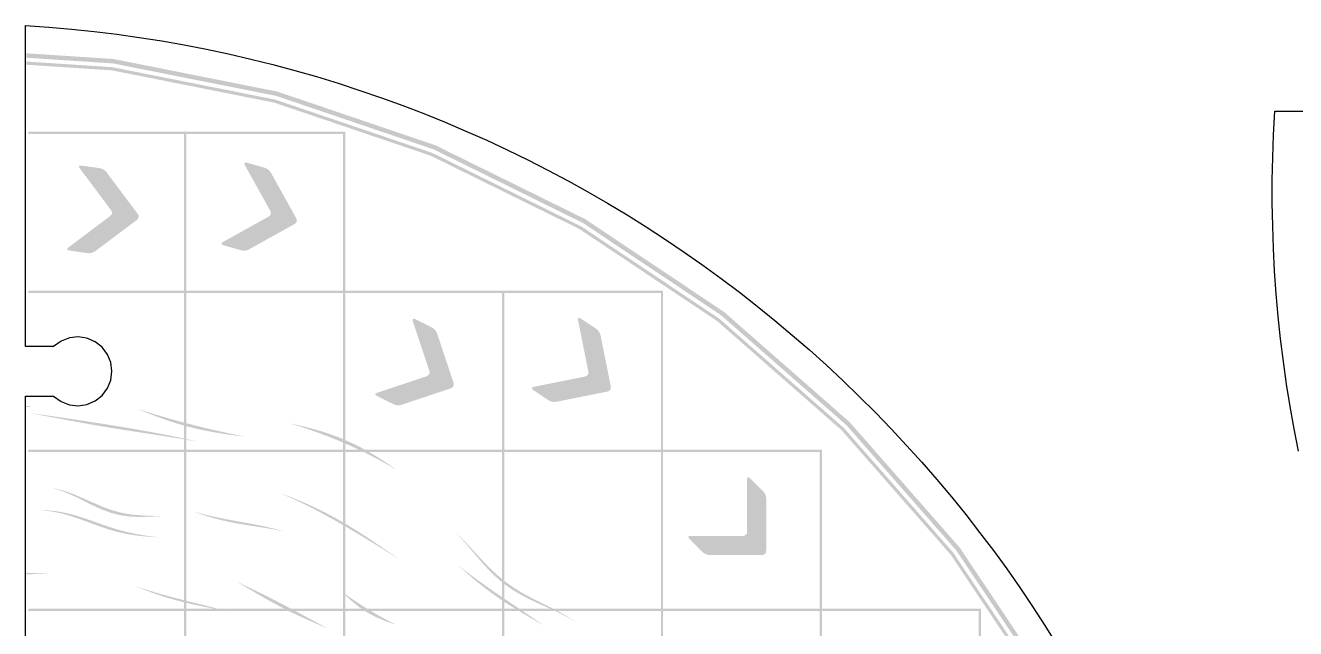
# Model space of a CAD drawing. Header units: millimetres. Extents: x 6 to 591, y 62 to 394.
# Drawn here: x 19.4 to 219.2, y 299.3 to 394.1 of the extents above; entities that cross this region are included whole.
import ezdxf

# ---------------------------------------------------------------- set-up
doc = ezdxf.new("R2010")
doc.units = ezdxf.units.MM
doc.layers.add('CUT', color=1, linetype='Continuous')
doc.layers.add('RASTER', color=7, linetype='Continuous')

msp = doc.modelspace()

# ---------------------------------------------------------------- hatches: boundary and pattern name
at = {"layer": 'RASTER'}
h = msp.add_hatch(color=7, dxfattribs=at)
h.paths.add_polyline_path([(207.842, 189.74), (207.023, 177.24), (19.5, 177.24), (19.5, 389.763), (33.215, 388.864), (58.982, 383.739), (83.859, 375.294), (107.421, 363.674), (129.265, 349.079), (149.017, 331.757), (166.339, 312.005), (180.935, 290.161), (192.554, 266.599), (200.999, 241.722), (206.124, 215.955)])
h.paths.add_polyline_path([(207.142, 189.74), (205.43, 215.864), (200.323, 241.54), (191.907, 266.331), (180.328, 289.811), (165.784, 311.579), (148.522, 331.262), (128.839, 348.523), (107.071, 363.068), (83.591, 374.647), (58.801, 383.062), (33.124, 388.17), (19.5, 389.063), (19.5, 177.24), (206.323, 177.24)])
h = msp.add_hatch(color=7, dxfattribs=at)
h.paths.add_polyline_path([(206.542, 189.74), (205.723, 177.24), (19.5, 177.24), (19.5, 388.463), (33.046, 387.575), (58.645, 382.483), (83.362, 374.093), (106.771, 362.549), (128.474, 348.047), (148.098, 330.838), (165.308, 311.213), (179.809, 289.511), (191.353, 266.101), (199.743, 241.385), (204.835, 215.785)])
h.paths.add_polyline_path([(206.042, 189.74), (204.34, 215.72), (199.26, 241.256), (190.891, 265.91), (179.376, 289.261), (164.911, 310.909), (147.744, 330.484), (128.169, 347.651), (106.521, 362.116), (83.17, 373.631), (58.516, 382), (32.98, 387.079), (19.5, 387.963), (19.5, 177.24), (205.223, 177.24)])
for points in [[(19.825, 377.415), (44.675, 377.415), (44.675, 377.065), (19.825, 377.065)], [(44.325, 377.415), (69.675, 377.415), (69.675, 377.065), (44.325, 377.065)], [(44.325, 377.065), (44.675, 377.065), (44.675, 352.415), (44.325, 352.415)], [(69.325, 377.065), (69.675, 377.065), (69.675, 352.415), (69.325, 352.415)], [(27.96, 371.6), (27.866, 371.739), (27.809, 371.856), (27.79, 371.95), (27.808, 372.023), (27.863, 372.074), (27.956, 372.103), (28.085, 372.109), (28.252, 372.094), (30.975, 371.705), (31.156, 371.671), (31.328, 371.621), (31.49, 371.556), (31.644, 371.475), (31.789, 371.379), (31.924, 371.268), (32.05, 371.141), (32.167, 370.999), (36.995, 364.562), (37.091, 364.414), (37.154, 364.271), (37.185, 364.133), (37.182, 363.999), (37.147, 363.871), (37.079, 363.746), (36.978, 363.627), (36.845, 363.512), (30.408, 358.684), (30.256, 358.581), (30.099, 358.494), (29.938, 358.425), (29.772, 358.373), (29.602, 358.339), (29.428, 358.322), (29.249, 358.323), (29.066, 358.34), (26.343, 358.729), (26.179, 358.761), (26.056, 358.804), (25.975, 358.857), (25.936, 358.921), (25.939, 358.996), (25.985, 359.082), (26.072, 359.178), (26.201, 359.285), (32.637, 364.113), (32.771, 364.228), (32.872, 364.347), (32.94, 364.472), (32.975, 364.6), (32.977, 364.734), (32.947, 364.872), (32.884, 365.015), (32.787, 365.163)], [(53.93, 372.085), (53.856, 372.236), (53.816, 372.359), (53.81, 372.456), (53.837, 372.526), (53.899, 372.568), (53.994, 372.584), (54.124, 372.573), (54.287, 372.535), (56.931, 371.779), (57.106, 371.721), (57.27, 371.648), (57.422, 371.562), (57.563, 371.461), (57.693, 371.346), (57.812, 371.218), (57.92, 371.075), (58.017, 370.918), (61.924, 363.884), (61.999, 363.725), (62.043, 363.575), (62.054, 363.434), (62.033, 363.302), (61.981, 363.179), (61.897, 363.065), (61.781, 362.96), (61.633, 362.865), (54.599, 358.957), (54.434, 358.875), (54.267, 358.811), (54.098, 358.764), (53.927, 358.735), (53.754, 358.725), (53.579, 358.732), (53.402, 358.756), (53.223, 358.799), (50.578, 359.554), (50.42, 359.608), (50.304, 359.667), (50.231, 359.731), (50.201, 359.8), (50.215, 359.874), (50.271, 359.952), (50.37, 360.036), (50.513, 360.125), (57.546, 364.032), (57.694, 364.128), (57.81, 364.232), (57.895, 364.346), (57.947, 364.469), (57.967, 364.601), (57.956, 364.742), (57.913, 364.893), (57.838, 365.052)], [(19.825, 352.415), (44.675, 352.415), (44.675, 352.065), (19.825, 352.065)], [(44.325, 352.415), (69.675, 352.415), (69.675, 352.065), (44.325, 352.065)], [(44.325, 352.065), (44.675, 352.065), (44.675, 327.415), (44.325, 327.415)], [(69.325, 352.415), (94.675, 352.415), (94.675, 352.065), (69.325, 352.065)], [(69.325, 352.065), (69.675, 352.065), (69.675, 327.415), (69.325, 327.415)], [(94.325, 352.415), (119.675, 352.415), (119.675, 352.065), (94.325, 352.065)], [(94.325, 352.065), (94.675, 352.065), (94.675, 327.415), (94.325, 327.415)], [(119.325, 352.065), (119.675, 352.065), (119.675, 327.415), (119.325, 327.415)], [(80.337, 347.525), (80.291, 347.687), (80.275, 347.816), (80.286, 347.912), (80.326, 347.975), (80.395, 348.006), (80.492, 348.004), (80.617, 347.969), (80.77, 347.901), (83.23, 346.672), (83.391, 346.582), (83.538, 346.48), (83.672, 346.367), (83.792, 346.242), (83.899, 346.105), (83.992, 345.957), (84.072, 345.797), (84.138, 345.625), (86.682, 337.992), (86.727, 337.821), (86.741, 337.665), (86.727, 337.525), (86.682, 337.399), (86.608, 337.288), (86.504, 337.191), (86.371, 337.11), (86.208, 337.043), (78.575, 334.499), (78.398, 334.448), (78.222, 334.416), (78.047, 334.401), (77.873, 334.405), (77.701, 334.426), (77.53, 334.465), (77.361, 334.522), (77.192, 334.597), (74.733, 335.827), (74.587, 335.909), (74.484, 335.988), (74.424, 336.064), (74.408, 336.137), (74.434, 336.208), (74.504, 336.275), (74.617, 336.338), (74.773, 336.399), (82.407, 338.944), (82.57, 339.01), (82.703, 339.092), (82.807, 339.188), (82.881, 339.299), (82.925, 339.425), (82.94, 339.566), (82.925, 339.722), (82.881, 339.892)], [(106.315, 347.672), (106.29, 347.837), (106.29, 347.967), (106.313, 348.061), (106.361, 348.119), (106.432, 348.141), (106.528, 348.127), (106.648, 348.077), (106.792, 347.991), (109.08, 346.466), (109.229, 346.357), (109.362, 346.238), (109.481, 346.109), (109.585, 345.97), (109.674, 345.821), (109.748, 345.662), (109.807, 345.493), (109.851, 345.314), (111.429, 337.424), (111.452, 337.25), (111.448, 337.093), (111.415, 336.956), (111.356, 336.836), (111.268, 336.735), (111.153, 336.652), (111.011, 336.588), (110.841, 336.542), (102.951, 334.964), (102.769, 334.936), (102.59, 334.926), (102.415, 334.933), (102.244, 334.958), (102.075, 335), (101.911, 335.06), (101.749, 335.138), (101.592, 335.233), (99.304, 336.758), (99.169, 336.858), (99.076, 336.949), (99.027, 337.032), (99.019, 337.107), (99.055, 337.173), (99.132, 337.231), (99.252, 337.28), (99.415, 337.321), (107.305, 338.899), (107.475, 338.945), (107.617, 339.01), (107.732, 339.092), (107.819, 339.193), (107.879, 339.313), (107.911, 339.451), (107.916, 339.607), (107.893, 339.782)], [(19.5, 334.305), (20.034, 334.152), (20.032, 334.132), (19.5, 334.258)], [(37.077, 333.801), (38.572, 333.328), (40.068, 332.87), (41.566, 332.429), (43.066, 332.006), (44.57, 331.601), (46.08, 331.214), (47.594, 330.844), (49.115, 330.49), (50.642, 330.149), (52.175, 329.817), (53.713, 329.492), (53.707, 329.473), (52.132, 329.683), (50.567, 329.908), (49.016, 330.16), (47.481, 330.45), (45.961, 330.785), (44.457, 331.171), (42.965, 331.608), (41.485, 332.095), (40.012, 332.625), (38.542, 333.191), (37.073, 333.781)], [(20.311, 333.136), (21.942, 332.914), (23.572, 332.684), (25.199, 332.448), (26.826, 332.206), (28.451, 331.96), (30.075, 331.709), (31.699, 331.454), (33.323, 331.193), (34.946, 330.926), (36.569, 330.651), (38.191, 330.366), (39.812, 330.069), (41.432, 329.758), (43.049, 329.43), (44.663, 329.082), (46.272, 328.713), (46.267, 328.694), (44.637, 328.988), (43.006, 329.263), (41.374, 329.524), (39.744, 329.776), (38.115, 330.024), (36.489, 330.272), (34.867, 330.524), (33.246, 330.782), (31.629, 331.05), (30.013, 331.326), (28.399, 331.613), (26.784, 331.908), (25.169, 332.209), (23.552, 332.513), (21.932, 332.817), (20.309, 333.116)], [(61.049, 331.541), (62.674, 331.179), (64.289, 330.773), (65.886, 330.315), (67.462, 329.795), (69.011, 329.209), (70.531, 328.551), (72.018, 327.824), (73.471, 327.029), (74.892, 326.172), (76.282, 325.261), (77.645, 324.305), (77.635, 324.288), (76.212, 325.124), (74.769, 325.924), (73.306, 326.688), (71.825, 327.415), (70.327, 328.106), (68.812, 328.76), (67.283, 329.38), (65.74, 329.965), (64.184, 330.517), (62.618, 331.035), (61.042, 331.522)], [(19.825, 327.415), (44.675, 327.415), (44.675, 327.065), (19.825, 327.065)], [(44.325, 327.415), (69.675, 327.415), (69.675, 327.065), (44.325, 327.065)], [(44.325, 327.065), (44.675, 327.065), (44.675, 302.415), (44.325, 302.415)], [(69.325, 327.415), (94.675, 327.415), (94.675, 327.065), (69.325, 327.065)], [(69.325, 327.065), (69.675, 327.065), (69.675, 302.415), (69.325, 302.415)], [(94.325, 327.415), (119.675, 327.415), (119.675, 327.065), (94.325, 327.065)], [(94.325, 327.065), (94.675, 327.065), (94.675, 302.415), (94.325, 302.415)], [(119.325, 327.415), (144.675, 327.415), (144.675, 327.065), (119.325, 327.065)], [(119.325, 327.065), (119.675, 327.065), (119.675, 302.415), (119.325, 302.415)], [(144.325, 327.065), (144.675, 327.065), (144.675, 302.415), (144.325, 302.415)], [(132.884, 322.652), (132.892, 322.819), (132.917, 322.947), (132.958, 323.034), (133.016, 323.082), (133.091, 323.089), (133.182, 323.057), (133.29, 322.984), (133.414, 322.871), (135.359, 320.927), (135.483, 320.791), (135.591, 320.648), (135.682, 320.498), (135.757, 320.342), (135.815, 320.178), (135.856, 320.008), (135.881, 319.831), (135.889, 319.647), (135.889, 311.601), (135.877, 311.425), (135.842, 311.273), (135.784, 311.144), (135.702, 311.038), (135.596, 310.956), (135.467, 310.898), (135.315, 310.862), (135.139, 310.851), (127.093, 310.851), (126.909, 310.859), (126.732, 310.884), (126.562, 310.925), (126.398, 310.983), (126.241, 311.058), (126.092, 311.149), (125.949, 311.257), (125.813, 311.381), (123.868, 313.326), (123.756, 313.45), (123.683, 313.558), (123.651, 313.649), (123.658, 313.723), (123.705, 313.781), (123.793, 313.823), (123.92, 313.848), (124.088, 313.856), (132.134, 313.856), (132.31, 313.868), (132.462, 313.903), (132.591, 313.961), (132.696, 314.043), (132.778, 314.149), (132.837, 314.278), (132.872, 314.43), (132.884, 314.606)], [(23.728, 321.373), (25.302, 320.994), (26.848, 320.456), (28.369, 319.814), (29.874, 319.135), (31.375, 318.487), (32.885, 317.93), (34.417, 317.504), (35.98, 317.222), (37.576, 317.071), (39.201, 317.013), (40.844, 316.99), (40.839, 316.97), (39.167, 316.877), (37.517, 316.827), (35.904, 316.888), (34.331, 317.104), (32.797, 317.496), (31.292, 318.052), (29.802, 318.732), (28.313, 319.476), (26.81, 320.208), (25.283, 320.855), (23.726, 321.353)], [(59.586, 320.524), (61.096, 319.957), (62.59, 319.351), (64.066, 318.703), (65.524, 318.015), (66.963, 317.286), (68.382, 316.519), (69.781, 315.716), (71.161, 314.881), (72.523, 314.017), (73.869, 313.131), (75.202, 312.226), (76.524, 311.309), (77.838, 310.384), (77.827, 310.367), (76.473, 311.221), (75.115, 312.07), (73.752, 312.914), (72.383, 313.752), (71.006, 314.579), (69.621, 315.395), (68.226, 316.197), (66.819, 316.98), (65.4, 317.742), (63.967, 318.479), (62.52, 319.187), (61.057, 319.863), (59.579, 320.505)], [(21.858, 317.913), (23.428, 317.83), (24.983, 317.617), (26.518, 317.278), (28.034, 316.836), (29.533, 316.328), (31.022, 315.794), (32.508, 315.278), (34, 314.813), (35.505, 314.42), (37.028, 314.107), (38.569, 313.86), (40.125, 313.655), (40.119, 313.635), (38.539, 313.742), (36.977, 313.897), (35.438, 314.13), (33.924, 314.461), (32.428, 314.887), (30.945, 315.389), (29.463, 315.935), (27.975, 316.481), (26.473, 316.984), (24.953, 317.403), (23.413, 317.71), (21.856, 317.893)], [(45.903, 317.68), (47.41, 317.259), (48.937, 316.892), (50.481, 316.569), (52.041, 316.275), (53.611, 315.992), (55.186, 315.703), (56.758, 315.39), (58.322, 315.037), (59.869, 314.63), (59.861, 314.612), (58.272, 314.915), (56.673, 315.175), (55.077, 315.419), (53.492, 315.67), (51.926, 315.951), (50.383, 316.281), (48.864, 316.673), (47.37, 317.133), (45.897, 317.661)], [(87.211, 314.259), (88.338, 313.149), (89.426, 311.991), (90.494, 310.818), (91.565, 309.663), (92.66, 308.552), (93.798, 307.509), (94.992, 306.547), (96.249, 305.667), (97.568, 304.863), (98.939, 304.12), (100.348, 303.412), (101.773, 302.712), (103.189, 301.989), (104.57, 301.215), (105.892, 300.364), (105.878, 300.35), (104.506, 301.142), (103.078, 301.86), (101.62, 302.53), (100.161, 303.184), (98.726, 303.854), (97.338, 304.571), (96.013, 305.36), (94.759, 306.237), (93.578, 307.21), (92.461, 308.276), (91.395, 309.422), (90.359, 310.623), (89.331, 311.85), (88.285, 313.068), (87.2, 314.242)], [(19.5, 308.062), (19.758, 308.049), (21.339, 307.977), (22.923, 307.898), (22.92, 307.878), (21.324, 307.852), (19.734, 307.825), (19.5, 307.824)], [(87.598, 309.098), (88.879, 308.12), (90.169, 307.16), (91.472, 306.218), (92.786, 305.291), (94.112, 304.379), (95.447, 303.475), (96.788, 302.575), (98.131, 301.672), (99.47, 300.76), (100.801, 299.833), (100.788, 299.818), (99.379, 300.65), (97.97, 301.475), (96.575, 302.307), (95.202, 303.16), (93.859, 304.045), (92.548, 304.971), (91.271, 305.94), (90.022, 306.953), (88.797, 308.003), (87.587, 309.081)], [(36.805, 305.891), (38.357, 305.396), (39.914, 304.926), (41.478, 304.482), (43.051, 304.062), (44.631, 303.659), (46.217, 303.264), (47.807, 302.867), (49.395, 302.454), (50.978, 302.013), (50.97, 301.994), (49.352, 302.338), (47.734, 302.665), (46.125, 302.998), (44.531, 303.358), (42.955, 303.759), (41.397, 304.212), (39.855, 304.72), (38.325, 305.277), (36.8, 305.871)], [(52.792, 306.563), (54.221, 305.888), (55.644, 305.202), (57.059, 304.503), (58.467, 303.793), (59.867, 303.071), (61.261, 302.339), (62.65, 301.599), (64.035, 300.856), (65.42, 300.113), (66.807, 299.375), (66.798, 299.357), (65.342, 299.965), (63.898, 300.588), (62.469, 301.235), (61.055, 301.911), (59.657, 302.619), (58.272, 303.36), (56.897, 304.13), (55.527, 304.924), (54.158, 305.732), (52.784, 306.544)], [(69.226, 304.987), (70.568, 304.054), (71.923, 303.153), (73.296, 302.288), (74.692, 301.462), (76.114, 300.677), (77.564, 299.932), (77.553, 299.915), (75.978, 300.458), (74.468, 301.092), (73.044, 301.86), (71.708, 302.777), (70.442, 303.828), (69.216, 304.97)], [(19.825, 302.415), (44.675, 302.415), (44.675, 302.065), (19.825, 302.065)], [(44.325, 302.415), (69.675, 302.415), (69.675, 302.065), (44.325, 302.065)], [(44.325, 302.065), (44.675, 302.065), (44.675, 277.415), (44.325, 277.415)], [(69.325, 302.415), (94.675, 302.415), (94.675, 302.065), (69.325, 302.065)], [(69.325, 302.065), (69.675, 302.065), (69.675, 277.415), (69.325, 277.415)], [(94.325, 302.415), (119.675, 302.415), (119.675, 302.065), (94.325, 302.065)], [(94.325, 302.065), (94.675, 302.065), (94.675, 277.415), (94.325, 277.415)], [(119.325, 302.415), (144.675, 302.415), (144.675, 302.065), (119.325, 302.065)], [(119.325, 302.065), (119.675, 302.065), (119.675, 277.415), (119.325, 277.415)], [(144.325, 302.415), (169.675, 302.415), (169.675, 302.065), (144.325, 302.065)], [(144.325, 302.065), (144.675, 302.065), (144.675, 277.415), (144.325, 277.415)], [(169.325, 302.065), (169.675, 302.065), (169.675, 277.415), (169.325, 277.415)]]:
    msp.add_hatch(color=7, dxfattribs=at).paths.add_polyline_path(points)

# ---------------------------------------------------------------- linework, layer by layer
at = {"layer": 'CUT'}
for points in [[(19.363, 293.877), (19.363, 335.827), (23.8, 335.827), (24.981, 334.977), (26.282, 334.479), (27.667, 334.33), (29.045, 334.539), (30.323, 335.093), (31.418, 335.955), (32.256, 337.068), (32.782, 338.358), (32.961, 339.74), (32.782, 341.121), (32.256, 342.411), (31.418, 343.524), (30.323, 344.387), (29.045, 344.941), (27.667, 345.15), (26.282, 345), (24.981, 344.502), (23.8, 343.652), (19.363, 343.652), (19.363, 394.147), (23.074, 393.888), (26.634, 393.576), (30.189, 393.202), (33.736, 392.767), (37.275, 392.269), (40.805, 391.71), (44.325, 391.089), (47.833, 390.407), (51.329, 389.664), (54.812, 388.86), (58.279, 387.995), (61.732, 387.07), (65.167, 386.085), (68.585, 385.04), (71.984, 383.935), (75.363, 382.771), (78.722, 381.549), (82.058, 380.268), (85.372, 378.929), (88.662, 377.532), (91.927, 376.079), (95.166, 374.568), (98.379, 373.001), (101.563, 371.379), (104.719, 369.701), (107.844, 367.968), (110.94, 366.181), (114.003, 364.34), (117.034, 362.446), (120.031, 360.499), (122.994, 358.5), (125.922, 356.45), (128.813, 354.349), (131.668, 352.198), (134.484, 349.998), (137.261, 347.749), (139.999, 345.451), (142.696, 343.106), (145.352, 340.715), (147.966, 338.277), (150.537, 335.794), (153.064, 333.267), (155.547, 330.696), (157.984, 328.082), (160.376, 325.426), (162.72, 322.728), (165.018, 319.99), (167.267, 317.213), (169.467, 314.396), (171.618, 311.542), (173.718, 308.65), (175.768, 305.723), (177.767, 302.76), (179.713, 299.762), (181.607, 296.731)], [(219.599, 327.18), (218.917, 330.689), (218.297, 334.208), (217.738, 337.738), (217.24, 341.278), (216.805, 344.825), (216.431, 348.38), (216.12, 351.94), (215.871, 355.505), (215.684, 359.075), (215.559, 362.646), (215.497, 366.22), (215.497, 369.794), (215.56, 373.367), (215.685, 376.939), (215.879, 380.637), (266.132, 380.638)]]:
    msp.add_lwpolyline(points, dxfattribs=at)

doc.saveas('drawing.dxf')
